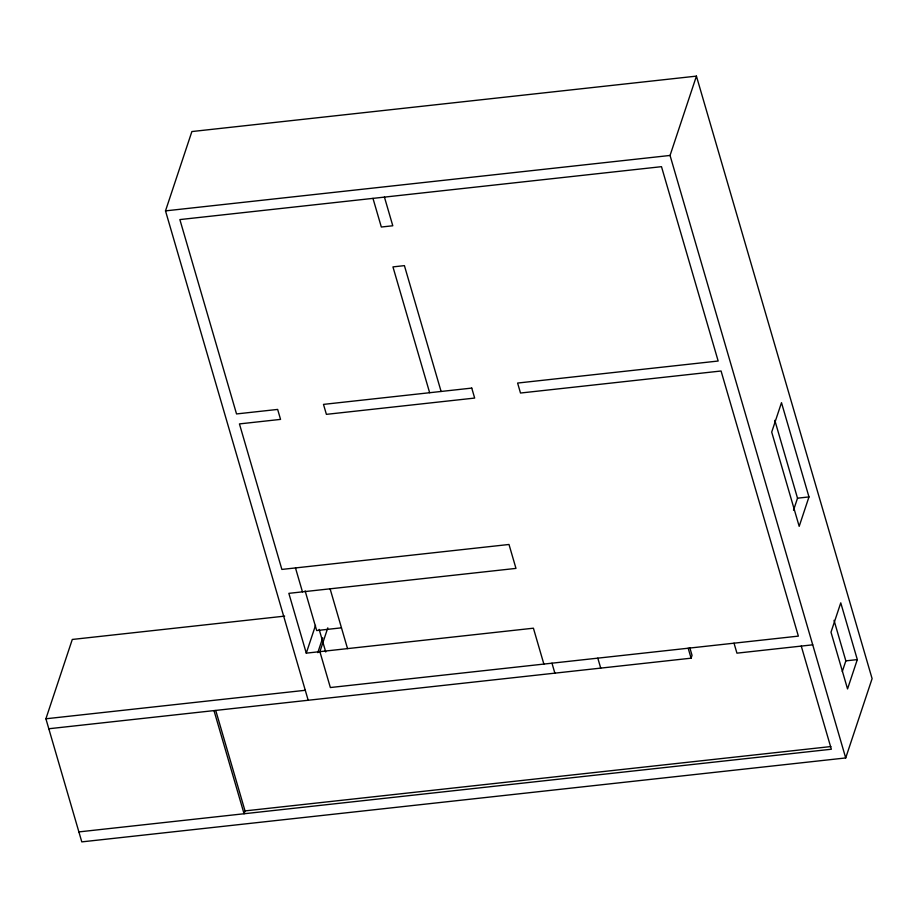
<?xml version="1.0" encoding="UTF-8"?>
<svg xmlns="http://www.w3.org/2000/svg" width="918" height="918" viewBox="0 0 918 918"><rect width="100%" height="100%" fill="white"/><g stroke="black" fill="none" stroke-linecap="round" stroke-linejoin="round"><path stroke-width="1.38" d="M308.184 700.25L165.504 210.876L191.885 131.549L696.429 76.125L872.1 678.631L845.707 757.947L81.794 841.875L45.9 718.783L72.293 639.456L284.637 616.127M215.753 710.498L245.026 810.904L244.073 813.761L213.997 710.601M543.869 664.081L533.415 628.199L306.279 653.146L315.517 625.387M317.8 652.641L322.723 637.849M327.806 627.855L319.889 651.654L330.354 687.536L798.362 636.117L721.066 370.998L520.506 393.03L517.603 383.058L718.163 361.026L661.488 166.674L179.871 219.586L236.534 413.938L277.649 409.428L280.552 419.388L239.437 423.909L281.872 569.424L508.997 544.477L515.973 568.391L288.849 593.349L306.279 653.146M845.707 757.947L670.048 155.452L696.429 76.125M48.803 728.754L691.093 658.183L692.034 655.337L689.854 647.867M793.508 510.224L797.512 498.187L774.815 420.329M808.976 496.925L799.188 526.347L771.705 432.091L781.493 402.681L808.976 496.925L797.512 498.187M842.299 671.517L845.845 660.857L834.026 620.316M857.309 659.594L847.543 688.925L830.997 632.181L840.762 602.851L857.309 659.594L845.845 660.857M165.504 210.876L670.048 155.452M341.439 627.832L316.687 630.551L305.132 590.905M45.9 718.783L305.281 690.29M812.728 644.826L736.936 653.157L734.021 643.185M245.026 810.904L830.87 746.552M78.879 831.903L831.352 749.237L801.265 646.088M688.179 648.223L691.093 658.183M597.802 658.149L600.716 668.12M551.97 663.186L554.874 673.158M384.435 197.106L392.789 225.771L381.326 227.021L372.972 198.368M441.099 391.47L404.413 265.635L392.95 266.897L429.647 392.72M330.101 588.817L347.532 648.613M319.154 629.392L325.741 651.987M295.481 567.932L302.458 591.846M471.76 388.096L323.492 404.39L326.395 414.351L474.663 398.068L471.76 388.096"/></g></svg>
